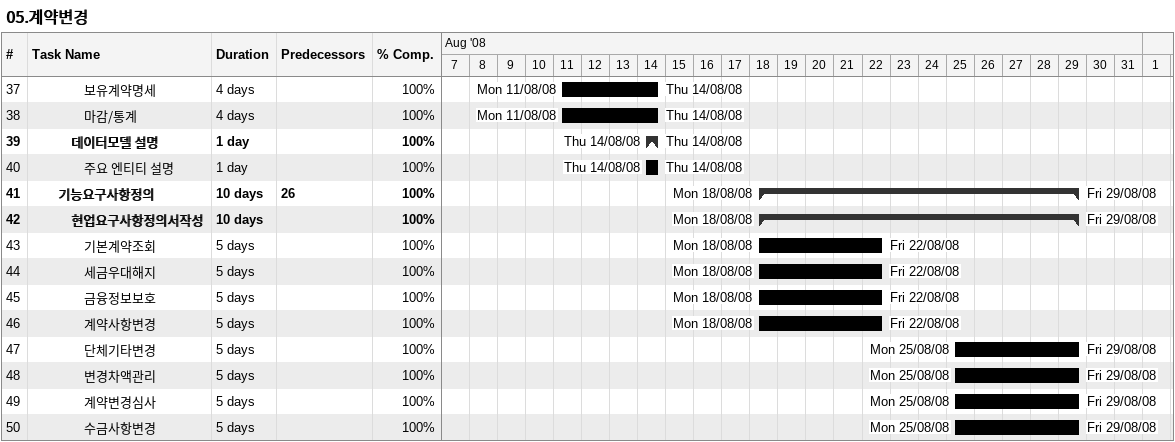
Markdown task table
05.계약변경

| ID | Level | Task | Duration | Start | Finish | Predecessors | % complete |
|---|---|---|---|---|---|---|---|
| 37 | 5 | 보유계약명세 | 4d | 2008-08-11 | 2008-08-14 |  | 100 |
| 38 | 5 | 마감/통계 | 4d | 2008-08-11 | 2008-08-14 |  | 100 |
| 39 | 4 | **데이터모델 설명** | 1d | 2008-08-14 | 2008-08-14 |  | 100 |
| 40 | 5 | 주요 엔티티 설명 | 1d | 2008-08-14 | 2008-08-14 |  | 100 |
| 41 | 3 | **기능요구사항정의** | 10d | 2008-08-18 | 2008-08-29 | 26 | 100 |
| 42 | 4 | **현업요구사항정의서작성** | 10d | 2008-08-18 | 2008-08-29 |  | 100 |
| 43 | 5 | 기본계약조회 | 5d | 2008-08-18 | 2008-08-22 |  | 100 |
| 44 | 5 | 세금우대해지 | 5d | 2008-08-18 | 2008-08-22 |  | 100 |
| 45 | 5 | 금융정보보호 | 5d | 2008-08-18 | 2008-08-22 |  | 100 |
| 46 | 5 | 계약사항변경 | 5d | 2008-08-18 | 2008-08-22 |  | 100 |
| 47 | 5 | 단체기타변경 | 5d | 2008-08-25 | 2008-08-29 |  | 100 |
| 48 | 5 | 변경차액관리 | 5d | 2008-08-25 | 2008-08-29 |  | 100 |
| 49 | 5 | 계약변경심사 | 5d | 2008-08-25 | 2008-08-29 |  | 100 |
| 50 | 5 | 수금사항변경 | 5d | 2008-08-25 | 2008-08-29 |  | 100 |
